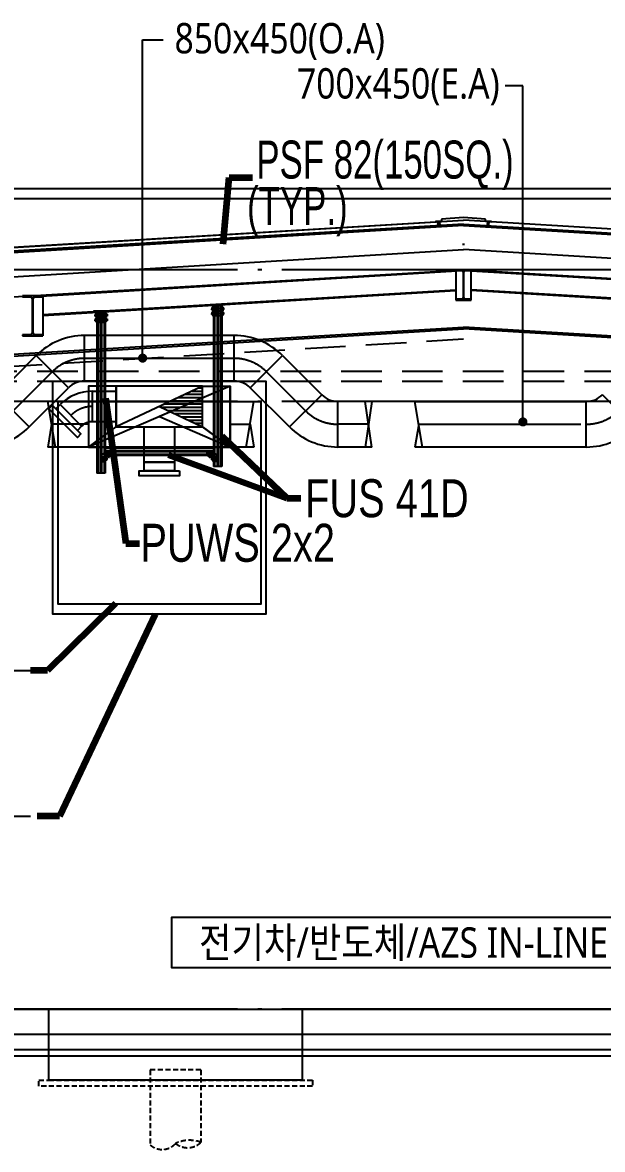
# Model space of a CAD drawing. Header units: millimetres. Extents: x 0 to 268175, y 0 to 74250.
# Drawn here: x 80480 to 86202, y 17311 to 28436 of the extents above; entities that cross this region are included whole.
import ezdxf
from ezdxf.enums import TextEntityAlignment as Align

# ---------------------------------------------------------------- set-up
doc = ezdxf.new("R2010")
doc.units = ezdxf.units.MM
doc.header["$LTSCALE"] = 200
for name, pattern in [('CEN-GAUN', [32.2, 30, -1, 0.2, -1]), ('CEN6', [12, 10, -0.75, 0.5, -0.75]), ('H3', [3, 2, -1]), ('HIDDEN', [0.375, 0.25, -0.125]), ('phl_thick', [0])]:
    doc.linetypes.add(name, pattern=pattern)
doc.layers.get('DEFPOINTS').update_dxf_attribs({"color": 137})
for name, color, linetype in [('0파일', 251, 'HIDDEN'), ('1 CEN', 15, 'CEN-GAUN'), ('1 EA', 3, 'Continuous'), ('1 OA', 4, 'Continuous'), ('5기초버림콘크리트', 251, 'HIDDEN'), ('8ELE', 8, 'Continuous'), ('@@P3_P4 환상망 SUPPORT', 143, 'Continuous'), ('BA', 9, 'Continuous'), ('PIPE RACK', 6, 'Continuous'), ('SYP_INSUL', 252, 'Continuous'), ('TE', 2, 'Continuous'), ('TEXT-NOTE', 6, 'Continuous')]:
    doc.layers.add(name, color=color, linetype=linetype)
doc.styles.add('GHS_DIM', font='romans.shx', dxfattribs={"width": 0.7, "bigfont": 'ghs.shx'})
doc.styles.add('SUNJIN', font='malgun.ttf')
doc.styles.add('돋움', font='')
doc.styles.add('돋움체', font='gulim.ttc')
doc.styles.get('돋움').set_extended_font_data('Dotum')
doc.dimstyles.new('LEADER50', dxfattribs={"dimscale": 0, "dimtxt": 100, "dimasz": 100, "dimexe": 50, "dimexo": 50, "dimgap": 40, "dimtad": 1, "dimdec": 0, "dimdsep": 46, "dimtxsty": 'GHS_DIM', "dimcen": 2.5, "dimclrd": 1, "dimclre": 1, "dimclrt": 2, "dimadec": 0, "dimazin": 0, "dimtfac": 1, "dimtdec": 0, "dimtofl": 0, "dimtmove": 0, "dimatfit": 3, "dimfxl": 30, "dimtvp": 1, "dimtolj": 1, "dimtzin": 0, "dimarcsym": 0})
doc.dimstyles.new('SAMOO-25', dxfattribs={"dimscale": 100, "dimtxt": 2.5, "dimasz": 1, "dimexe": 2, "dimexo": 2, "dimgap": 1, "dimtad": 1, "dimdec": 0, "dimdsep": 46, "dimlunit": 6, "dimtxsty": '돋움', "dimblk": 'dimdot', "dimcen": 1, "dimclrd": 1, "dimclre": 1, "dimclrt": 3, "dimadec": 0, "dimazin": 0, "dimtm": 1e-09, "dimtfac": 1, "dimtdec": 0, "dimtix": 1, "dimtmove": 2, "dimatfit": 3, "dimldrblk": 'NONE', "dimfxl": 8, "dimtolj": 1, "dimarcsym": 0})

# ---------------------------------------------------------------- blocks, each defined once
blk = doc.blocks.new('*U3786')
at = {"layer": '@@P3_P4 환상망 SUPPORT', "linetype": 'phl_thick'}
for p, q in [((0, 41), (1068, 41)), ((0, -41), (0, 41)), ((0, 36), (1068, 36)), ((0, 31), (1068, 31)), ((0, 31), (1068, 31)), ((0, 30), (1068, 30)), ((0, 30), (1068, 30)), ((0, 4), (1068, 4)), ((0, 0), (1068, 0)), ((1068, -41), (1068, 41)), ((0, -4), (1068, -4)), ((0, -30), (1068, -30)), ((0, -30), (1068, -30)), ((0, -31), (1068, -31)), ((0, -31), (1068, -31)), ((0, -36), (1068, -36)), ((0, -41), (1068, -41))]:
    blk.add_line(p, q, dxfattribs=at)
blk = doc.blocks.new('A$Cd080613a')
at = {"layer": '@@P3_P4 환상망 SUPPORT', "color": 2, "linetype": 'phl_thick'}
for p, q in [((-20, 4.434), (-18.540497, 4.434)), ((-20, 1.034), (-20, 4.434)), ((-20, 1.034), (-18.540497, 1.034)), ((-18.540497, 4.434), (-11.18034, 4.434)), ((-18.540497, 1.034), (-18.540497, 4.434)), ((-18.540497, 1.034), (-11.18034, 1.034)), ((-13.5, 0), (-13.5, 1.034)), ((-13.5, 0), (-8, 0)), ((-11.18034, 4.434), (-10.999621, 4.526016)), ((-11.18034, 1.034), (-11.18034, 4.434)), ((-11.18034, 1.034), (-8.008727, 1.034)), ((-10.999621, 4.526016), (-10.817799, 4.607405)), ((-10.817799, 4.607405), (-10.635521, 4.678167)), ((-10.635521, 4.678167), (-10.453605, 4.738253)), ((-10.5, -10.466), (-10.5, 0)), ((-10.453605, 4.738253), (-10.273729, 4.787376)), ((-10.309559, 6.434007), (10.309559, 6.434007)), ((-10.273729, 4.787376), (-10.096742, 4.825514)), ((-10.096742, 4.825514), (-9.923378, 4.852767)), ((-9.923378, 4.852767), (-9.754732, 4.869109)), ((-9.754732, 4.869109), (-9.592018, 4.874416)), ((-9.43597, 4.869011), (-9.592018, 4.874416)), ((-9.45, 12.285517), (-8.5, 12.834)), ((-9.45, 12.285517), (-9.425949, 12.285517)), ((-9.45, 6.434), (-9.45, 12.285517)), ((-9.286802, 4.852541), (-9.43597, 4.869011)), ((-9.425949, 12.285517), (-9.225178, 12.382765)), ((-9.425949, 6.434), (-9.425949, 12.285517)), ((-9.14507, 4.825103), (-9.286802, 4.852541)), ((-9.225178, 12.382765), (-9.028632, 12.46982)), ((-9.011345, 4.786714), (-9.14507, 4.825103)), ((-9.028632, 12.46982), (-8.835734, 12.547031)), ((-8.886751, 4.737605), (-9.011345, 4.786714)), ((-8.771402, 4.677806), (-8.886751, 4.737605)), ((-8.835734, 12.547031), (-8.645934, 12.614685)), ((-8.66519, 4.60729), (-8.771402, 4.677806)), ((-8.568009, 4.52603), (-8.66519, 4.60729)), ((-8.645934, 12.614685), (-8.458704, 12.673015)), ((-8.479752, 4.434), (-8.568009, 4.52603)), ((-8.5, 12.834), (8.5, 12.834)), ((-8.383024, 4.342905), (-8.479752, 4.434)), ((-8.479752, 4.434), (8.479752, 4.434)), ((-8.458704, 12.673015), (-8.273532, 12.722205)), ((-8.298335, 4.244727), (-8.383024, 4.342905)), ((-8.225616, 4.140826), (-8.298335, 4.244727)), ((-8.273532, 12.722205), (-8.089918, 12.762387)), ((-8.164452, 4.032743), (-8.225616, 4.140826)), ((-8.114311, 3.921798), (-8.164452, 4.032743)), ((-8.073442, 3.805669), (-8.114311, 3.921798)), ((-8.089918, 12.762387), (-7.907369, 12.793645)), ((-8.041426, 3.683749), (-8.073442, 3.805669)), ((-8.018427, 3.556566), (-8.041426, 3.683749)), ((-8.004602, 3.42465), (-8.018427, 3.556566)), ((-8.006255, 0.977988), (-8.008727, 1.034)), ((-8.004136, 0.924002), (-8.006255, 0.977988)), ((-8.000031, 3.288557), (-8.004602, 3.42465)), ((-8.002394, 0.872075), (-8.004136, 0.924002)), ((-8.001102, 0.822352), (-8.002394, 0.872075)), ((-8.000288, 0.774408), (-8.001102, 0.822352)), ((-8, 0.727727), (-8.000288, 0.774408)), ((-8, -0.157176), (-8, 3.288561)), ((-7.997347, 2.169936), (-8, 2.238707)), ((-7.989459, 2.102767), (-7.997347, 2.169936)), ((-7.976272, 2.037446), (-7.989459, 2.102767)), ((-7.957771, 1.974207), (-7.976272, 2.037446)), ((-7.934047, 1.913249), (-7.957771, 1.974207)), ((-7.905217, 1.854768), (-7.934047, 1.913249)), ((-7.907369, 12.793645), (-7.725397, 12.816016)), ((-7.871396, 1.798956), (-7.905217, 1.854768)), ((-7.832213, 1.745381), (-7.871396, 1.798956)), ((-7.78686, 1.693336), (-7.832213, 1.745381)), ((-7.735268, 1.643293), (-7.78686, 1.693336)), ((-7.677382, 1.595741), (-7.735268, 1.643293)), ((-7.725397, 12.816016), (-7.543511, 12.829488)), ((-7.613221, 1.551128), (-7.677382, 1.595741)), ((-7.54299, 1.509804), (-7.613221, 1.551128)), ((-7.543511, 12.829488), (-7.361216, 12.834)), ((-7.466933, 1.472099), (-7.54299, 1.509804)), ((-7.385253, 1.438355), (-7.466933, 1.472099)), ((-7.298238, 1.408783), (-7.385253, 1.438355)), ((-7.17892, 12.829488), (-7.361216, 12.834)), ((-7.206336, 1.383563), (-7.298238, 1.408783)), ((-7.110023, 1.362871), (-7.206336, 1.383563)), ((-6.997035, 12.816016), (-7.17892, 12.829488)), ((-7.009788, 1.34687), (-7.110023, 1.362871)), ((-6.90625, 1.335597), (-7.009788, 1.34687)), ((-6.815063, 12.793645), (-6.997035, 12.816016)), ((-6.800099, 1.329011), (-6.90625, 1.335597)), ((-6.632514, 12.762387), (-6.815063, 12.793645)), ((-6.691977, 1.327135), (-6.800099, 1.329011)), ((-6.691977, 1.327135), (-6.581325, 1.329907)), ((-6.4489, 12.722205), (-6.632514, 12.762387)), ((-6.581325, 1.329907), (-6.467915, 1.337363)), ((-6.467915, 1.337363), (-6.352408, 1.349526)), ((-6.263728, 12.673015), (-6.4489, 12.722205)), ((-6.352408, 1.349526), (-6.235472, 1.366419)), ((-6.076497, 12.614685), (-6.263728, 12.673015)), ((-6.235472, 1.366419), (-6.117777, 1.387979)), ((-6.117777, 1.387979), (-6, 1.414014)), ((-5.886698, 12.547031), (-6.076497, 12.614685)), ((-6, 1.414014), (-5.30323, 1.57262)), ((-6, -1.216), (-6, 1.414014)), ((-5.6938, 12.46982), (-5.886698, 12.547031)), ((-5.497254, 12.382765), (-5.6938, 12.46982)), ((-5.296482, 12.285517), (-5.497254, 12.382765)), ((-5.30323, 1.57262), (-4.617331, 1.711087)), ((-5.296482, 12.285517), (-4.129467, 12.285517)), ((-5.296482, 6.434), (-5.296482, 12.285517)), ((-4.617331, 1.711087), (-3.940787, 1.829986)), ((-4.129467, 12.285517), (-3.727924, 12.382765)), ((-4.129467, 6.434), (-4.129467, 12.285517)), ((-3.940787, 1.829986), (-3.272149, 1.929801)), ((-3.727924, 12.382765), (-3.334832, 12.46982)), ((-3.334832, 12.46982), (-2.949037, 12.547031)), ((-3.272149, 1.929801), (-2.610019, 2.010935)), ((-2.949037, 12.547031), (-2.569437, 12.614685)), ((-2.610019, 2.010935), (-1.953047, 2.07371)), ((-2.569437, 12.614685), (-2.194977, 12.673015)), ((-2.194977, 12.673015), (-1.824632, 12.722205)), ((-1.953047, 2.07371), (-1.299912, 2.118373)), ((-1.824632, 12.722205), (-1.457404, 12.762387)), ((-1.457404, 12.762387), (-1.092307, 12.793645)), ((-1.299912, 2.118373), (-0.649322, 2.145102)), ((-1.092307, 12.793645), (-0.728363, 12.816016)), ((-0.728363, 12.816016), (-0.364591, 12.829488)), ((-0.649322, 2.145102), (0, 2.154)), ((-0.364591, 12.829488), (0, 12.834)), ((0.364591, 12.829488), (0, 12.834)), ((0.649322, 2.145102), (0, 2.154)), ((0.728363, 12.816016), (0.364591, 12.829488)), ((1.299912, 2.118373), (0.649322, 2.145102)), ((1.092307, 12.793645), (0.728363, 12.816016)), ((1.457404, 12.762387), (1.092307, 12.793645)), ((1.953047, 2.07371), (1.299912, 2.118373)), ((1.824632, 12.722205), (1.457404, 12.762387)), ((2.194977, 12.673015), (1.824632, 12.722205)), ((2.610019, 2.010935), (1.953047, 2.07371)), ((2.569437, 12.614685), (2.194977, 12.673015)), ((2.949037, 12.547031), (2.569437, 12.614685)), ((3.272149, 1.929801), (2.610019, 2.010935)), ((3.334832, 12.46982), (2.949037, 12.547031)), ((3.940787, 1.829986), (3.272149, 1.929801)), ((3.727924, 12.382765), (3.334832, 12.46982)), ((4.129467, 12.285517), (3.727924, 12.382765)), ((4.617331, 1.711087), (3.940787, 1.829986)), ((4.129467, 12.285517), (5.296482, 12.285517)), ((4.129467, 6.434), (4.129467, 12.285517)), ((5.30323, 1.57262), (4.617331, 1.711087)), ((5.296482, 12.285517), (5.517089, 12.391922)), ((5.296482, 6.434), (5.296482, 12.285517)), ((6, 1.414014), (5.30323, 1.57262)), ((5.517089, 12.391922), (5.732653, 12.48604)), ((5.732653, 12.48604), (5.943938, 12.568319)), ((5.943938, 12.568319), (6.151669, 12.639125)), ((6.117777, 1.387979), (6, 1.414014)), ((6, -1.216), (6, 1.414014)), ((6.235472, 1.366419), (6.117777, 1.387979)), ((6.151669, 12.639125), (6.356539, 12.698744)), ((6.352408, 1.349526), (6.235472, 1.366419)), ((6.467915, 1.337363), (6.352408, 1.349526)), ((6.356539, 12.698744), (6.559224, 12.747389)), ((6.581325, 1.329907), (6.467915, 1.337363)), ((6.559224, 12.747389), (6.760381, 12.785202)), ((6.691977, 1.327135), (6.581325, 1.329907)), ((6.691977, 1.327135), (6.800099, 1.329011)), ((6.760381, 12.785202), (6.960663, 12.812253)), ((6.800099, 1.329011), (6.90625, 1.335597)), ((6.90625, 1.335597), (7.009788, 1.34687)), ((6.960663, 12.812253), (7.160721, 12.828542)), ((7.009788, 1.34687), (7.110023, 1.362871)), ((7.110023, 1.362871), (7.206336, 1.383563)), ((7.160721, 12.828542), (7.361216, 12.834)), ((7.206336, 1.383563), (7.298238, 1.408783)), ((7.298238, 1.408783), (7.385253, 1.438355)), ((7.583949, 12.827266), (7.361216, 12.834)), ((7.385253, 1.438355), (7.466933, 1.472099)), ((7.466933, 1.472099), (7.54299, 1.509804)), ((7.54299, 1.509804), (7.613221, 1.551128)), ((7.806234, 12.80717), (7.583949, 12.827266)), ((7.613221, 1.551128), (7.677382, 1.595741)), ((7.677382, 1.595741), (7.735268, 1.643293)), ((7.735268, 1.643293), (7.78686, 1.693336)), ((7.78686, 1.693336), (7.832213, 1.745381)), ((8.028974, 12.773795), (7.806234, 12.80717)), ((7.832213, 1.745381), (7.871395, 1.798957)), ((7.871395, 1.798957), (7.905217, 1.854768)), ((7.905217, 1.854768), (7.934047, 1.913249)), ((7.934047, 1.913249), (7.957771, 1.974207)), ((7.957771, 1.974207), (7.976272, 2.037446)), ((7.976272, 2.037446), (7.989459, 2.102767)), ((7.989459, 2.102767), (7.997347, 2.169936)), ((7.997347, 2.169936), (8, 2.238707)), ((8, 3.288561), (8.004602, 3.42465)), ((8, -0.157176), (8, 3.288561)), ((8, 0.727727), (8.000288, 0.774408)), ((8, 0), (13.5, 0)), ((8.000288, 0.774408), (8.001102, 0.822352)), ((8.001102, 0.822352), (8.002394, 0.872075)), ((8.002394, 0.872075), (8.004128, 0.923982)), ((8.004128, 0.923982), (8.006255, 0.977988)), ((8.004602, 3.42465), (8.018427, 3.556566)), ((8.006255, 0.977988), (8.008727, 1.034)), ((8.008727, 1.034), (20, 1.034)), ((8.018427, 3.556566), (8.041426, 3.683749)), ((8.253062, 12.727113), (8.028974, 12.773795)), ((8.041426, 3.683749), (8.073442, 3.805669)), ((8.073442, 3.805669), (8.114311, 3.921798)), ((8.114311, 3.921798), (8.164452, 4.032743)), ((8.164452, 4.032743), (8.225616, 4.140826)), ((8.225616, 4.140826), (8.298335, 4.244727)), ((8.479397, 12.666988), (8.253062, 12.727113)), ((8.298335, 4.244727), (8.383024, 4.342905)), ((8.383024, 4.342905), (8.4798, 4.433966)), ((8.70889, 12.593179), (8.479397, 12.666988)), ((8.479752, 4.434), (8.567993, 4.526015)), ((9.45, 12.285517), (8.5, 12.834)), ((8.567993, 4.526015), (8.665364, 4.607404)), ((8.665364, 4.607404), (8.772082, 4.678167)), ((8.942483, 12.505333), (8.70889, 12.593179)), ((8.772082, 4.678167), (8.888251, 4.738253)), ((8.888251, 4.738253), (9.013275, 4.787375)), ((9.181157, 12.402978), (8.942483, 12.505333)), ((9.013275, 4.787375), (9.146859, 4.825513)), ((9.146859, 4.825513), (9.288848, 4.852767)), ((9.425949, 12.285517), (9.181157, 12.402978)), ((9.288848, 4.852767), (9.438622, 4.869109)), ((9.425949, 12.285517), (9.45, 12.285517)), ((9.425949, 6.434), (9.425949, 12.285517)), ((9.438622, 4.869109), (9.595039, 4.874416)), ((9.45, 6.434), (9.45, 12.285517)), ((9.757758, 4.869011), (9.595039, 4.874416)), ((9.925931, 4.852541), (9.757758, 4.869011)), ((10.099052, 4.825103), (9.925931, 4.852541)), ((10.276366, 4.786714), (10.099052, 4.825103)), ((10.45592, 4.737606), (10.276366, 4.786714)), ((10.63676, 4.677807), (10.45592, 4.737606)), ((10.5, -10.466), (10.5, 0)), ((10.81822, 4.607291), (10.63676, 4.677807)), ((10.999636, 4.526031), (10.81822, 4.607291)), ((11.18034, 4.434), (10.999636, 4.526031)), ((11.18034, 4.434), (18.540497, 4.434)), ((11.18034, 1.034), (11.18034, 4.434)), ((13.5, 0), (13.5, 1.034)), ((18.540497, 4.434), (20, 4.434)), ((18.540497, 1.034), (18.540497, 4.434)), ((20, 1.034), (20, 4.434)), ((-17.5, -10.466), (-6.800735, -10.466)), ((-17.5, -18.466001), (-17.5, -10.466)), ((-17.5, -18.466001), (17.5, -18.466001)), ((-6.800735, -16.249999), (-6.800735, -10.466)), ((-6.800735, -16.249999), (6.800735, -16.249999)), ((-6, -1.216), (6, -1.216)), ((-5, -20.63), (-5, -18.466001)), ((-4.064, -21.565999), (-5, -20.63)), ((-5, -20.63), (5, -20.63)), ((-4.064, -21.565999), (4.064, -21.565999)), ((4.064, -21.565999), (5, -20.63)), ((5, -20.63), (5, -18.466001)), ((6.800735, -10.466), (17.5, -10.466)), ((6.800735, -16.249999), (6.800735, -10.466)), ((14.5, -18.466001), (14.5, -10.466)), ((17.5, -18.466001), (17.5, -10.466))]:
    blk.add_line(p, q, dxfattribs=at)
for centre, start, end in [((-10.309559, -0.066037), 90.0000006357, 136.1868593859), ((10.309559, -0.066037), 43.8131406141, 89.9999993643)]:
    blk.add_arc(centre, 6.500044, start, end, dxfattribs=at)
for centre, start_param, end_param in [((-6, -0.157176), 3.1415926536, 4.7123889763), ((6, -0.157176), 4.7123889844, 6.2831853072)]:
    blk.add_ellipse(centre, major_axis=(2, 0), ratio=0.529412, start_param=start_param, end_param=end_param, dxfattribs=at)
blk = doc.blocks.new('A$Cc3c98554')
at = {"layer": '@@P3_P4 환상망 SUPPORT', "color": 6, "linetype": 'phl_thick'}
for p, q in [((-57, 0), (0, 0)), ((0, -45), (0, 0)), ((-103, -46), (-57.000017, -0.000015)), ((-103, -103), (-103, -46)), ((-103, -103), (-58, -103)), ((-91, -57), (-74.5, -57)), ((-91, -68.265017), (-91, -57)), ((-91, -93), (-91, -81.734982)), ((-91, -93), (-74.5, -93)), ((-74.5, -68.265017), (-74.5, -57)), ((-74.5, -93), (-74.5, -81.734982)), ((-64.816234, -46), (-57, -38.183766)), ((-64.816234, -46), (-62, -46)), ((-63, -103), (-63, -46)), ((-62, -103), (-62, -46)), ((-58, -103), (-58, -46)), ((-57, -41), (-57, -38.183766)), ((-57, -40), (0, -40)), ((-57, -41), (0, -41)), ((-57, -45), (0, -45)), ((-46, -12), (-34.734983, -12)), ((-46, -28.5), (-46, -12)), ((-46, -28.5), (-34.734983, -28.5)), ((-21.265018, -12), (-10, -12)), ((-21.265018, -28.5), (-10, -28.5)), ((-10, -28.5), (-10, -12))]:
    blk.add_line(p, q, dxfattribs=at)
for centre, radius, start, end in [((-82.75, -75), 10.65, 140.7731191166, 219.2268729756), ((-82.75, -75), 10.65, 320.7731270244, 39.2268808834), ((-57, -46), 5, 90.0000000017, 180), ((-57, -46), 1, 90.0000000067, 180), ((-28, -20.25), 10.65, 50.7731270244, 129.2268808822), ((-28, -20.25), 10.65, 230.7731191178, 309.2268729756)]:
    blk.add_arc(centre, radius, start, end, dxfattribs=at)
at = {"layer": '@@P3_P4 환상망 SUPPORT', "color": 2, "linetype": 'Continuous'}
for p, rotation in [((-58, -75), 270), ((-28, -45), 180)]:
    blk.add_blockref('A$Cd080613a', p, dxfattribs=dict(at, rotation=rotation))
blk = doc.blocks.new('dimdot')
blk.add_line((-2, 0), (2, 0))
blk.add_circle((0, 0), 0.5)
blk = doc.blocks.new('A$C467f8655')
at = {"layer": '@@P3_P4 환상망 SUPPORT', "color": 5, "linetype": 'Continuous', "lineweight": 0, "extrusion": (1, -2.22045e-16, -2.22045e-16)}
for p, q in [((-75, 0), (-75, -8)), ((-75, 0), (75, 0)), ((75, 0), (75, -8)), ((-75, -8), (75, -8)), ((-46, -116), (-46, -8)), ((-30, -25), (-30, -35)), ((-30, -49), (-30, -59)), ((-30, -71), (-30, -81)), ((-30, -95), (-30, -105)), ((-14, -24), (-29, -24)), ((-29, -60), (-14, -60)), ((-14, -70), (-29, -70)), ((-29, -106), (-14, -106)), ((-13, -35), (-13, -25)), ((-13, -59), (-13, -49)), ((-13, -81), (-13, -71)), ((-13, -105), (-13, -95)), ((-1, -116), (-1, -8)), ((1, -116), (1, -8)), ((13, -35), (13, -25)), ((13, -59), (13, -49)), ((13, -81), (13, -71)), ((13, -105), (13, -95)), ((14, -24), (29, -24)), ((29, -60), (14, -60)), ((14, -70), (29, -70)), ((29, -106), (14, -106)), ((30, -25), (30, -35)), ((30, -49), (30, -59)), ((30, -71), (30, -81)), ((30, -95), (30, -105)), ((46, -116), (46, -8)), ((-38, -116), (-46, -116)), ((-38, -116), (-1, -116)), ((1, -116), (38, -116)), ((46, -116), (38, -116))]:
    blk.add_line(p, q, dxfattribs=at)
at = {"layer": '@@P3_P4 환상망 SUPPORT', "color": 5, "linetype": 'Continuous', "lineweight": 0}
for centre, radius, start, end in [((-22, -42), 10.7, 140.7731, 219.2269), ((-22, -88), 10.7, 140.7731, 219.2269), ((-22, -42), 10.6, 320.7731, 39.2269), ((-22, -88), 10.6, 320.7731, 39.2269)]:
    blk.add_arc(centre, radius, start, end, dxfattribs=at)
at = {"layer": '@@P3_P4 환상망 SUPPORT', "color": 5, "linetype": 'Continuous', "lineweight": 0, "extrusion": (-2.22045e-16, 4.93038e-32, -1)}
for centre, radius, start, end in [((29, -25), 1, 0, 90), ((29, -59), 1, 270, 0), ((29, -71), 1, 0, 90), ((29, -105), 1, 270, 0), ((14, -25), 1, 90, 180), ((14, -59), 1, 180, 270), ((14, -71), 1, 90, 180), ((14, -105), 1, 180, 270), ((-22, -42), 10.6, 320.7731, 39.2269), ((-22, -88), 10.6, 320.7731, 39.2269), ((-14, -25), 1, 0, 90), ((-14, -59), 1, 270, 0), ((-14, -71), 1, 0, 90), ((-14, -105), 1, 270, 0), ((-29, -25), 1, 90, 180), ((-29, -59), 1, 180, 270), ((-29, -71), 1, 90, 180), ((-29, -105), 1, 180, 270), ((-22, -42), 10.6, 140.7731, 219.2269), ((-22, -88), 10.6, 140.7731, 219.2269)]:
    blk.add_arc(centre, radius, start, end, dxfattribs=at)
at = {"layer": '@@P3_P4 환상망 SUPPORT', "color": 2, "linetype": 'Continuous', "xscale": -1, "rotation": 90}
for p in [(-46, -42), (-46, -88)]:
    blk.add_blockref('A$Cd080613a', p, dxfattribs=at)
at = {"layer": '@@P3_P4 환상망 SUPPORT', "color": 2, "linetype": 'Continuous', "rotation": 270}
for p in [(46, -42), (46, -88)]:
    blk.add_blockref('A$Cd080613a', p, dxfattribs=at)
blk = doc.blocks.new('*U3776')
at = {"layer": '@@P3_P4 환상망 SUPPORT', "linetype": 'phl_thick'}
for p, q in [((0, 41), (1592, 41)), ((0, -41), (0, 41)), ((0, 36.1), (1592, 36.1)), ((0, 31.329156), (1592, 31.329156)), ((0, 30.638193), (1592, 30.638193)), ((0, 30.361807), (1592, 30.361807)), ((0, 29.670844), (1592, 29.670844)), ((0, 4.099998), (1592, 4.099998)), ((0, 0), (1592, 0)), ((1592, -41), (1592, 41)), ((0, -4.099998), (1592, -4.099998)), ((0, -29.670845), (1592, -29.670845)), ((0, -30.361809), (1592, -30.361809)), ((0, -30.638191), (1592, -30.638191)), ((0, -31.329155), (1592, -31.329155)), ((0, -36.099998), (1592, -36.099998)), ((0, -41), (1592, -41))]:
    blk.add_line(p, q, dxfattribs=at)
blk = doc.blocks.new('*U3781')
at = {"layer": '@@P3_P4 환상망 SUPPORT', "linetype": 'phl_thick'}
for p, q in [((0, 41), (1592, 41)), ((0, -41), (0, 41)), ((0, 36.1), (1592, 36.1)), ((0, 31.329156), (1592, 31.329156)), ((0, 30.638193), (1592, 30.638193)), ((0, 30.361807), (1592, 30.361807)), ((0, 29.670844), (1592, 29.670844)), ((0, 4.099998), (1592, 4.099998)), ((0, 0), (1592, 0)), ((1592, -41), (1592, 41)), ((0, -4.099998), (1592, -4.099998)), ((0, -29.670845), (1592, -29.670845)), ((0, -30.361809), (1592, -30.361809)), ((0, -30.638191), (1592, -30.638191)), ((0, -31.329155), (1592, -31.329155)), ((0, -36.099998), (1592, -36.099998)), ((0, -41), (1592, -41))]:
    blk.add_line(p, q, dxfattribs=at)

msp = doc.modelspace()

# ---------------------------------------------------------------- hatches: boundary and pattern name
at = {"layer": '1 EA', "linetype": 'CEN6', "ltscale": 0.8}
h = msp.add_hatch(dxfattribs=at)
h.set_pattern_fill('LINE', color=1, scale=10)
h.set_pattern_definition([(360, (206341.386, 206915.502), (2e-14, 31.75), [])])
h.paths.add_polyline_path([(82254.9, 24845.7), (81829.9, 24645.7), (82254.9, 24445.7)])

# ---------------------------------------------------------------- linework, layer by layer
at = {"layer": '0파일'}
for p, q in [((81739.9, 18095.7), (81739.9, 17356.3)), ((82239.9, 18095.7), (81739.9, 18095.7)), ((82239.9, 18095.7), (82239.9, 17381.5))]:
    msp.add_line(p, q, dxfattribs=at)
for points in [[(82239.9, 17381.5, 0.2019083), (81989.9, 17370.3, -0.4170449), (81739.9, 17356.3)], [(82239.9, 17381.5, -0.3799223), (81989.9, 17370.3)]]:
    msp.add_lwpolyline(points, format="xyb", dxfattribs=at)
at = {"layer": '1 CEN'}
for p, q in [((108359.9, 26795.7), (59849.9, 26795.7)), ((108359.9, 25995.7), (60539.6, 25995.7)), ((108359.9, 24695.7), (59849.9, 24695.7)), ((108359.9, 18695.7), (59849.9, 18695.7))]:
    msp.add_line(p, q, dxfattribs=at)
at = {"layer": '1 EA', "color": 1, "linetype": 'CEN6', "ltscale": 0.8}
for p, q in [((82568, 25120.7), (81091.8, 25120.7)), ((81129.9, 24470.7), (80766.1, 24470.7)), ((82529.9, 24470.7), (82725.3, 24470.7)), ((83893.9, 24470.7), (83590.8, 24470.7)), ((84388.9, 24470.7), (86042.6, 24470.7))]:
    msp.add_line(p, q, dxfattribs=at)
at = {"layer": '1 EA'}
for p, q in [((81169.4, 24795.7), (81254.9, 24795.7)), ((81169.4, 24495.7), (81169.4, 24795.7)), ((81254.9, 24795.7), (81254.9, 24495.7)), ((86519.9, 24443.4), (86201.7, 24761.6)), ((81129.9, 24695.7), (80728.4, 24695.7)), ((80803.9, 24245.7), (80728.4, 24695.7)), ((80809.2, 24621.8), (80851.2, 24663.9)), ((81021.3, 24409.7), (80809.2, 24621.8)), ((80851.2, 24663.9), (81063.4, 24451.7)), ((82529.9, 24695.7), (82763, 24695.7)), ((82687.5, 24245.7), (82763, 24695.7)), ((84351.2, 24695.7), (86042.6, 24695.7)), ((84426.6, 24245.7), (84351.2, 24695.7)), ((86042.6, 24245.7), (86042.6, 24695.7)), ((81254.9, 24495.7), (81169.4, 24495.7)), ((80766.1, 24470.7), (80728.4, 24245.7)), ((81063.4, 24451.7), (81021.3, 24409.7)), ((82725.3, 24470.7), (82763, 24245.7)), ((84388.9, 24470.7), (84351.2, 24245.7)), ((81129.9, 24245.7), (80728.4, 24245.7)), ((82763, 24245.7), (82529.9, 24245.7)), ((86042.6, 24245.7), (84351.2, 24245.7))]:
    msp.add_line(p, q, dxfattribs=at)
at = {"layer": '1 EA', "color": 1, "linetype": 'CEN6', "ltscale": 0.8}
for points in [[(82529.9, 24845.7), (81129.9, 24245.7), (82529.9, 24245.7), (82529.9, 24845.7)], [(82254.9, 24845.7), (81404.9, 24445.7), (82254.9, 24445.7), (82254.9, 24845.7)], [(82529.9, 24845.7), (81829.9, 24545.7), (82529.9, 24245.7), (82529.9, 24845.7)], [(82254.9, 24845.7), (81829.9, 24645.7), (82254.9, 24445.7), (82254.9, 24845.7)]]:
    msp.add_lwpolyline(points, dxfattribs=at)
at = {"layer": '1 EA'}
for points in [[(81129.9, 24245.7), (81404.9, 24445.7), (81404.9, 24845.7), (81129.9, 24845.7), (81129.9, 24245.7)], [(82529.9, 24245.7), (82254.9, 24445.7), (82254.9, 24845.7), (82529.9, 24845.7), (82529.9, 24245.7)], [(81404.9, 24795.7), (81404.9, 24495.7), (81254.9, 24495.7), (81254.9, 24795.7), (81404.9, 24795.7)], [(81129.9, 24245.7), (81404.9, 24445.7), (82254.9, 24445.7), (82529.9, 24245.7), (81129.9, 24245.7)], [(81679.9, 24445.7), (81979.9, 24445.7), (81979.9, 24095.7), (81679.9, 24095.7), (81679.9, 24445.7)]]:
    msp.add_lwpolyline(points, dxfattribs=at)
for points in [[(82254.9, 24445.7), (82254.9, 24845.7), (81404.9, 24845.7), (81404.9, 24445.7)], [(81979.9, 24095.7), (81979.9, 24010.2), (81679.9, 24010.2), (81679.9, 24095.7)]]:
    msp.add_lwpolyline(points, close=True, dxfattribs=at)
at = {"layer": '1 EA', "color": 2}
msp.add_lwpolyline([(80773.8, 24657.2), (81056.7, 24374.4), (81021.3, 24339), (80738.5, 24621.8), (80773.8, 24657.2)], dxfattribs=at)
msp.add_lwpolyline([(82029.9, 24010.2), (82029.9, 23960.2), (81629.9, 23960.2), (81629.9, 24010.2)], close=True, dxfattribs=at)
at = {"layer": '1 EA'}
for centre, radius, start, end in [((81169.4, 24345.7), 450, 90, 135), ((86042.6, 24920.7), 225, 270, 315), ((81169.4, 24345.7), 150, 90, 135), ((86042.6, 24920.7), 675, 270, 315)]:
    msp.add_arc(centre, radius, start, end, dxfattribs=at)
at = {"layer": '1 EA', "color": 1, "linetype": 'CEN6', "ltscale": 0.8}
for centre, radius, start, end in [((81169.4, 24345.7), 300, 90, 135), ((86042.6, 24920.7), 450, 270, 315)]:
    msp.add_arc(centre, radius, start, end, dxfattribs=at)
at = {"layer": '1 OA'}
for p, q in [((82568, 25345.7), (81091.8, 25345.7)), ((81091.8, 24895.7), (81091.8, 25345.7)), ((82568, 24895.7), (82568, 25345.7)), ((80614.5, 25148), (80228.1, 24761.6)), ((80932.7, 24829.8), (80614.5, 25148)), ((82727.1, 24829.8), (83045.3, 25148)), ((83045.3, 25148), (83431.7, 24761.6)), ((80546.3, 24443.4), (80932.7, 24829.8)), ((82568, 24895.7), (81091.8, 24895.7)), ((83113.5, 24443.4), (82727.1, 24829.8)), ((80546.3, 24443.4), (80228.1, 24761.6)), ((83113.5, 24443.4), (83431.7, 24761.6)), ((83590.8, 24245.7), (83590.8, 24695.7)), ((83927.9, 24695.7), (83590.8, 24695.7)), ((83927.9, 24695.7), (83860, 24245.7)), ((83927.9, 24245.7), (83860, 24695.7)), ((83927.9, 24245.7), (83590.8, 24245.7))]:
    msp.add_line(p, q, dxfattribs=at)
at = {"layer": '1 OA', "color": 1, "linetype": 'CEN6', "ltscale": 0.8}
for p, q in [((80773.6, 24988.9), (80387.2, 24602.5)), ((82886.2, 24988.9), (83272.6, 24602.5))]:
    msp.add_line(p, q, dxfattribs=at)
at = {"layer": '1 OA', "color": 2}
msp.add_lwpolyline([(82029.9, 24010.2), (82029.9, 23960.2), (81629.9, 23960.2), (81629.9, 24010.2)], close=True, dxfattribs=at)
at = {"layer": '1 OA'}
for centre, radius, start, end in [((81091.8, 24670.7), 675, 90, 135), ((82568, 24670.7), 675, 45, 90), ((81091.8, 24670.7), 225, 90, 135), ((82568, 24670.7), 225, 45, 90), ((83590.8, 24920.7), 225, 225, 270), ((80069, 24920.7), 675, 270, 315), ((83590.8, 24920.7), 675, 225, 270)]:
    msp.add_arc(centre, radius, start, end, dxfattribs=at)
at = {"layer": '1 OA', "color": 1, "linetype": 'CEN6', "ltscale": 0.8}
for centre, start, end in [((81091.8, 24670.7), 90, 135), ((82568, 24670.7), 45, 90), ((83590.8, 24920.7), 225, 270)]:
    msp.add_arc(centre, 450, start, end, dxfattribs=at)
at = {"layer": '5기초버림콘크리트'}
for p, q in [((80639.9, 17935.7), (80639.9, 17995.7)), ((80639.9, 17995.7), (80739.9, 17995.7)), ((83339.9, 17935.7), (80639.9, 17935.7)), ((80739.9, 17995.7), (83339.9, 17995.7)), ((83339.9, 17995.7), (83339.9, 17935.7))]:
    msp.add_line(p, q, dxfattribs=at)
at = {"layer": '8ELE'}
for p, q in [((106794.9, 26795.7), (62864.9, 26795.7)), ((106249.9, 26695.7), (63474.9, 26695.7))]:
    msp.add_line(p, q, dxfattribs=at)
at = {"layer": 'BA'}
for p, q in [((63746, 25211.7), (84829.9, 26486.6)), ((63746.2, 25208.7), (84829.9, 26483.6)), ((84829.9, 26512.5), (84612.1, 26494.3)), ((84612.1, 26494.3), (84613.2, 26476)), ((85047.7, 26494.3), (84829.9, 26512.5)), ((105913.8, 25211.7), (84829.9, 26486.6)), ((85046.6, 26476), (85047.7, 26494.3)), ((84829.9, 26446.5), (63748.3, 25171.8)), ((84829.9, 26432.5), (63901, 25167)), ((84613.2, 26476), (84553.3, 26472.4)), ((84553.3, 26472.4), (84553.5, 26469.9)), ((84553.5, 26469.9), (84561.4, 26470.3)), ((84829.9, 26446.5), (105911.5, 25171.8)), ((84829.9, 26432.5), (105758.8, 25167)), ((85106.5, 26472.4), (85046.6, 26476)), ((85098.4, 26470.3), (85106.3, 26469.9)), ((85106.3, 26469.9), (85106.5, 26472.4)), ((63915.2, 24931.4), (84829.9, 26196)), ((105744.6, 24931.4), (84829.9, 26196)), ((76371.1, 25484.2), (84829.9, 25995.7)), ((80662.4, 25735.7), (84765.4, 25983.8)), ((84754.9, 25995.7), (84754.9, 25695.7)), ((84904.9, 25995.7), (84754.9, 25995.7)), ((84754.9, 25995.7), (84754.9, 25986.7)), ((84754.9, 25986.7), (84813.6, 25986.7)), ((84826.6, 25973.7), (84826.6, 25717.7)), ((93288.7, 25484.2), (84829.9, 25995.7)), ((84833.1, 25717.7), (84833.1, 25973.7)), ((84846.1, 25986.7), (84904.9, 25986.7)), ((84904.9, 25695.7), (84904.9, 25995.7)), ((84904.9, 25986.7), (84904.9, 25995.7)), ((88997.3, 25735.7), (84904.9, 25983.1)), ((80679.4, 25738.7), (80480.4, 25738.7)), ((80480.4, 25738.7), (80480.4, 25727.7)), ((80480.4, 25727.7), (80560.4, 25727.7)), ((80576.4, 25711.7), (80576.4, 25369.7)), ((80583.4, 25369.7), (80583.4, 25711.7)), ((80599.4, 25727.7), (80679.4, 25727.7)), ((80679.4, 25727.7), (80679.4, 25738.7)), ((80679.9, 25552.4), (84754.9, 25798.8)), ((80679.9, 25544.4), (84754.9, 25790.8)), ((80679.9, 25735.7), (80679.9, 25342.7)), ((84813.6, 25704.7), (84754.9, 25704.7)), ((84754.9, 25704.7), (84754.9, 25695.7)), ((84904.9, 25704.7), (84846.1, 25704.7)), ((88979.9, 25552.4), (84904.9, 25798.8)), ((88979.9, 25544.4), (84904.9, 25790.8)), ((84904.9, 25695.7), (84904.9, 25704.7)), ((84754.9, 25695.7), (84904.9, 25695.7)), ((76504.9, 24926.3), (84829.9, 25429.6)), ((76504.9, 24909.2), (84829.9, 25412.6)), ((93154.9, 24926.3), (84829.9, 25429.6)), ((93154.9, 24909.2), (84829.9, 25412.6)), ((80560.4, 25353.7), (80480.4, 25353.7)), ((80480.4, 25353.7), (80480.4, 25342.7)), ((80480.4, 25342.7), (80679.4, 25342.7)), ((80679.4, 25353.7), (80599.4, 25353.7)), ((80679.4, 25342.7), (80679.4, 25353.7)), ((63029.9, 18695.7), (106764.9, 18695.7)), ((80739.9, 17995.7), (80739.9, 18695.7)), ((80739.9, 18695.7), (83239.9, 18695.7)), ((83239.9, 18695.7), (83239.9, 17995.7)), ((106229.9, 18445.7), (63429.9, 18445.7)), ((106079.9, 18295.7), (63580.4, 18295.7)), ((63579.9, 18235.7), (106079.9, 18235.7)), ((83239.9, 17995.7), (80739.9, 17995.7))]:
    msp.add_line(p, q, dxfattribs=at)
at = {"layer": 'BA', "color": 8}
for p, q in [((84576.7, 26471.3), (84593.5, 26472.3)), ((84579.2, 26431.3), (84576.7, 26471.3)), ((84596, 26432.4), (84579.2, 26431.3)), ((84593.5, 26472.3), (84596, 26432.4)), ((85066.3, 26472.3), (85063.8, 26432.4)), ((85063.8, 26432.4), (85080.6, 26431.3)), ((85083.1, 26471.3), (85066.3, 26472.3)), ((85080.6, 26431.3), (85083.1, 26471.3))]:
    msp.add_line(p, q, dxfattribs=at)
at = {"layer": 'BA', "color": 8, "linetype": 'Continuous'}
for p, q in [((84594.8, 26451.5), (84576.9, 26468.5)), ((84595.4, 26442.1), (84577.5, 26459.2)), ((84595.9, 26432.8), (84578, 26449.9)), ((84587.7, 26431.9), (84578.6, 26440.6)), ((84594.2, 26460.8), (84582.9, 26471.6)), ((84593.7, 26470.1), (84591.5, 26472.2)), ((85065.5, 26432.3), (85063.9, 26433.7)), ((85075.3, 26431.7), (85064.4, 26442)), ((85080.9, 26435.1), (85064.9, 26450.3)), ((85081.4, 26443.4), (85065.4, 26458.6)), ((85081.9, 26451.7), (85065.9, 26466.9)), ((85082.4, 26460), (85069.8, 26472.1)), ((85082.9, 26468.3), (85079.6, 26471.5))]:
    msp.add_line(p, q, dxfattribs=at)
at = {"layer": 'BA'}
for centre, radius, start, end in [((84876.4, 26246.2), 47.2, 170.41272, 189.58728), ((84783.3, 26246.2), 47.2, 350.41272, 9.58728), ((84813.6, 25973.7), 13, 0, 90), ((84846.1, 25973.7), 13, 90, 180), ((80560.4, 25711.7), 16, 0, 90), ((80599.4, 25711.7), 16, 90, 180), ((84813.6, 25717.7), 13, 270, 0), ((84846.1, 25717.7), 13, 180, 270), ((80560.4, 25369.7), 16, 270, 0), ((80599.4, 25369.7), 16, 180, 270)]:
    msp.add_arc(centre, radius, start, end, dxfattribs=at)
at = {"layer": 'DEFPOINTS'}
msp.add_line((81404.9, 24495.7), (81288.6, 24495.7), dxfattribs=at)
msp.add_lwpolyline([(80779.9, 24895.7), (82879.9, 24895.7), (82879.9, 22595.7), (80779.9, 22595.7)], close=True, dxfattribs=at)
msp.add_lwpolyline([(80829.9, 24695.7), (82829.9, 24695.7), (82829.9, 22695.7), (80829.9, 22695.7), (80829.9, 24695.7)], dxfattribs=at)
at = {"layer": 'SYP_INSUL'}
msp.add_line((105913.6, 25208.7), (84829.9, 26483.6), dxfattribs=at)
at = {"layer": 'TE', "color": 6, "linetype": 'H3'}
for p, q in [((63504.9, 24023), (84829.9, 25312.4)), ((59624.8, 24995.7), (91162.8, 24995.7)), ((59624.8, 24895.7), (91162.8, 24895.7))]:
    msp.add_line(p, q, dxfattribs=at)
at = {"layer": 'TE', "color": 2}
for p, q in [((76856.9, 22038.7), (80557.2, 22038.7)), ((76856.9, 20600.2), (80557.2, 20600.2))]:
    msp.add_line(p, q, dxfattribs=at)
at = {"layer": 'TEXT-NOTE', "color": 6}
msp.add_lwpolyline([(88574.6, 19104.2), (81952.9, 19104.2), (81952.9, 19604.2), (88574.6, 19604.2)], close=True, dxfattribs=at)

# ---------------------------------------------------------------- block references
at = {"layer": '@@P3_P4 환상망 SUPPORT', "color": 5, "linetype": 'Continuous', "xscale": -1}
for p in [(81254.9, 25588.9), (82404.9, 25652.5)]:
    msp.add_blockref('A$C467f8655', p, dxfattribs=at)
at = {"layer": '@@P3_P4 환상망 SUPPORT', "linetype": 'Continuous', "xscale": -1}
for name, p, rotation in [('*U3781', (82404.9, 25644.5), 89.99999999999957), ('*U3776', (81254.9, 25580.9), 89.99999999999962), ('*U3786', (81295.9, 24204.7), 180)]:
    msp.add_blockref(name, p, dxfattribs=dict(at, rotation=rotation))
at = {"layer": '@@P3_P4 환상망 SUPPORT', "color": 6}
msp.add_blockref('A$Cc3c98554', (81357.9, 24204.7), dxfattribs=at)
at = {"layer": '@@P3_P4 환상망 SUPPORT', "color": 6, "xscale": -1}
msp.add_blockref('A$Cc3c98554', (82301.9, 24204.7), dxfattribs=at)

# ---------------------------------------------------------------- texts
at = {"layer": '1 EA', "style": 'SUNJIN', "width": 0.85}
msp.add_text('700x450(E.A)', height=300, dxfattribs=at).set_placement((84187.8, 27835.3), align=Align.MIDDLE_CENTER)
at = {"layer": '1 OA', "style": 'SUNJIN', "width": 0.85}
msp.add_text('850x450(O.A)', height=300, dxfattribs=at).set_placement((83017.5, 28281.4), align=Align.MIDDLE_CENTER)
at = {"layer": 'PIPE RACK', "style": '돋움체'}
for s, width, p in [('PSF 82(150SQ.)', 0.7, (82786.9, 27083.3, 0)), ('(TYP.)', 0.7, (82695.6, 26624.2, 0)), ('FUS 41D', 0.8, (83268, 23740, 0)), ('PUWS 2x2', 0.8, (81643.5, 23300.1, 0))]:
    msp.add_text(s, height=375, dxfattribs=dict(at, width=width)).set_placement(p, align=Align.MIDDLE_LEFT)
at = {"layer": 'TE', "style": 'SUNJIN', "width": 0.85}
msp.add_text('전기차/반도체/AZS IN-LINE 검증시스템', height=300, dxfattribs=at).set_placement((82221.8, 19353.6), align=Align.MIDDLE_LEFT)

# ---------------------------------------------------------------- leaders
for points in [[(81664.7, 25123.1), (81664.7, 28266.5), (81868.6, 28266.5)], [(85416.7, 24493.4), (85416.7, 27810.4), (85241.3, 27810.4)]]:
    msp.add_leader(points, dimstyle='SAMOO-25', override={"dimscale": 150, "dimtxt": 1.2, "dimasz": 0.6, "dimexe": 1, "dimexo": 1, "dimdle": 1, "dimldrblk": 'DOT'})
at = {"color": 30}
for points, override in [([(82458.9, 26247.8), (82520.1, 26905), (82749, 26905)], {"dimscale": 1, "dimtxt": 100, "dimasz": 100, "dimgap": 40, "dimtad": 0, "dimtxsty": 'GHS_DIM', "dimclrd": 1, "dimlwd": 65534}), ([(81299.9, 24726.4), (81498.4, 23294.2), (81634.5, 23294.2)], {"dimscale": 1, "dimtxt": 100, "dimasz": 100, "dimgap": 40, "dimtad": 0, "dimtxsty": 'GHS_DIM', "dimclrd": 1, "dimlwd": 65534}), ([(82445.9, 24352.5), (83088.9, 23739), (83224.9, 23739)], {"dimscale": 1, "dimtxt": 100, "dimasz": 100, "dimgap": 40, "dimtad": 0, "dimtxsty": 'GHS_DIM', "dimclrd": 1, "dimlwd": 65534}), ([(81920.4, 24168.6), (83088.9, 23739), (83224.9, 23739)], {"dimscale": 1, "dimtxt": 100, "dimasz": 100, "dimgap": 40, "dimtad": 0, "dimtxsty": 'GHS_DIM', "dimclrd": 1, "dimlwd": 65534}), ([(81397.8, 22701.9), (80727.5, 22038.7), (80557.2, 22038.7)], {"dimscale": 1, "dimtxt": 100, "dimasz": 100, "dimgap": 40, "dimtad": 0, "dimtxsty": 'GHS_DIM', "dimclrd": 1, "dimfxl": 0.0625, "dimlwd": 65534}), ([(81788, 22595.3), (80846.3, 20600.2), (80623.1, 20600.2)], {"dimscale": 1, "dimtxt": 100, "dimasz": 100, "dimgap": 40, "dimtad": 0, "dimtxsty": 'GHS_DIM', "dimclrd": 1, "dimfxl": 0.0625, "dimlwd": 65534})]:
    msp.add_leader(points, dimstyle='LEADER50', override=override, dxfattribs=at)

doc.saveas('drawing.dxf')
